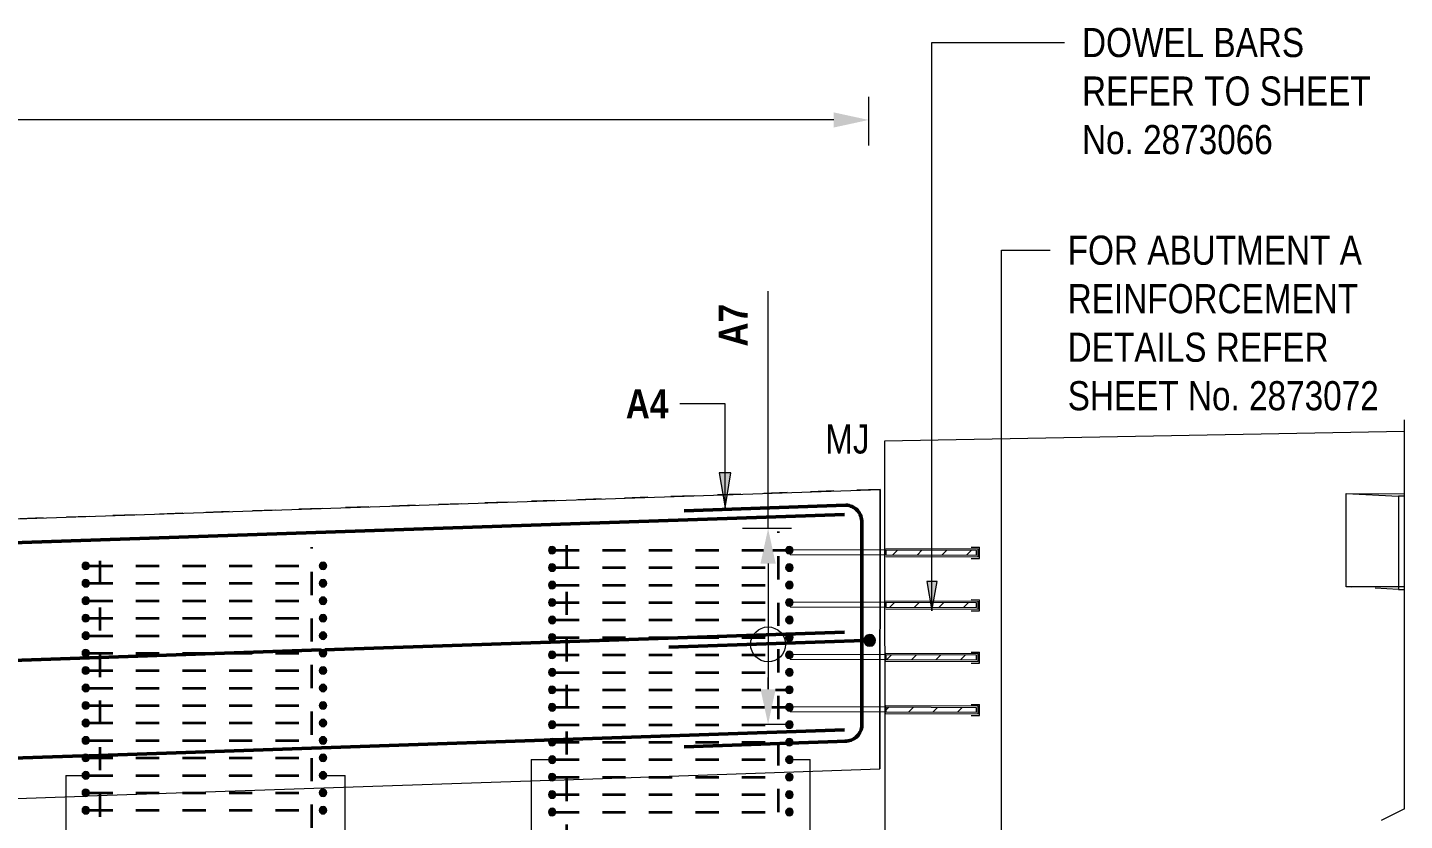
# Model space of a CAD drawing. Header units: metres. Extents: x 0 to 41, y -510 to 23.
# Drawn here: x 34.82 to 40.74, y 19.76 to 23.16 of the extents above; entities that cross this region are included whole.
import ezdxf

# ---------------------------------------------------------------- set-up
doc = ezdxf.new("R2010")
doc.units = ezdxf.units.M
doc.linetypes.add('JacobsCenter', pattern=[0.015, 0.009, -0.0015, 0.003, -0.0015])
doc.linetypes.add('JacobsDash', pattern=[0.0045, 0.003, -0.0015])
for name, color, linetype, lineweight in [('A-ANNO-NOTE', 7, 'Continuous', 9), ('A-DETL', 7, 'Continuous', 13), ('A-DETL-GENF', 7, 'Continuous', 9), ('G-ANNO-TEXT', 7, 'Continuous', 9), ('S-BEAM', 7, 'Continuous', 50), ('S-BEAM-HDLN', 7, 'JacobsDash', 18), ('S-FNDN', 7, 'Continuous', 50), ('S-FNDN-HDLN', 7, 'JacobsDash', 18)]:
    doc.layers.add(name, color=color, linetype=linetype, lineweight=lineweight)
doc.styles.add('Arial Narrow_5', font='ARIALN.TTF', dxfattribs={"height": 0.125})
doc.styles.add('Arial Narrow_B_2', font='ARIALNB.TTF', dxfattribs={"height": 0.125})
pattern_1 = [(45, (53.838435, 10.849), (-0.053033, 0.053033), [])]

# ---------------------------------------------------------------- blocks, each defined once
blk = doc.blocks.new('01_SFO_FRP_Pile_CastInPlace_CS_BR08 - CAST-IN-PLACE PILE - 1200-8661114-DRG-2873071 - ABUTMENT A1 REINFORCEMENT ELEVATION')
at = {"layer": 'S-FNDN', "lineweight": 13}
for p, q in [((1112.0323, 18.1216), (1112.0323, 19.9689)), ((1110.8323, 19.9279), (1110.8323, 18.1152))]:
    blk.add_line(p, q, dxfattribs=at)
at = {"layer": 'S-FNDN-HDLN', "lineweight": 13}
for p, q in [((1110.8323, 20.0188), (1110.8323, 19.928)), ((1110.8323, 20.0188), (1110.9052, 20.0188)), ((1110.9382, 20.0188), (1111.9275, 20.0188)), ((1111.9595, 20.0188), (1112.0125, 20.0188)), ((1112.0125, 20.0188), (1112.0323, 20.0188)), ((1112.0323, 19.969), (1112.0323, 20.0188))]:
    blk.add_line(p, q, dxfattribs=at)
blk = doc.blocks.new('01_SFO_FRP_Pile_CastInPlace_CS_BR08 - CAST-IN-PLACE PILE - 1200-8661134-DRG-2873071 - ABUTMENT A1 REINFORCEMENT ELEVATION')
at = {"layer": 'S-FNDN', "lineweight": 13}
for p, q in [((1110.0323, 18.0521), (1110.0323, 19.9006)), ((1108.8323, 19.8595), (1108.8323, 18.0447))]:
    blk.add_line(p, q, dxfattribs=at)
at = {"layer": 'S-FNDN-HDLN', "lineweight": 13}
for p, q in [((1108.8323, 19.9514), (1108.8323, 19.8596)), ((1108.8323, 19.9514), (1108.9007, 19.9514)), ((1108.9331, 19.9514), (1109.9227, 19.9514)), ((1109.9543, 19.9514), (1110.0125, 19.9514)), ((1110.0125, 19.9514), (1110.0323, 19.9514)), ((1110.0323, 19.9006), (1110.0323, 19.9514))]:
    blk.add_line(p, q, dxfattribs=at)
blk = doc.blocks.new('03_SFR_ACS_Abutment_BR08_Retaining wall CS - ABUTMENT SOUTH WEST_B08-7985321-DRG-2873071 - ABUTMENT A1 REINFORCEMENT ELEVATION')
at = {"layer": 'S-BEAM', "lineweight": 13}
for p, q in [((1102.3524, 20.8387), (1112.332, 21.1799)), ((1112.3311, 19.9791), (1112.332, 21.1799)), ((1112.3325, 21.1799), (1112.3316, 19.9791)), ((1112.332, 21.1799), (1112.3325, 21.1799)), ((1110.9322, 19.9313), (1112.3311, 19.9791)), ((1112.3316, 19.9791), (1112.3311, 19.9791)), ((1108.9257, 19.8627), (1110.9133, 19.9307)), ((1106.927, 19.7944), (1108.9104, 19.8622))]:
    blk.add_line(p, q, dxfattribs=at)
at = {"layer": 'S-BEAM-HDLN', "color": 8, "lineweight": 13, "true_color": 0x808080}
for p, q in [((1112.332, 21.1799), (1112.3325, 21.1799)), ((1112.3316, 19.9791), (1112.3311, 19.9791))]:
    blk.add_line(p, q, dxfattribs=at)
blk = doc.blocks.new('S_Det_Reinf_Bar Section_2D Grey - N32-6361576-DRG-2873071 - ABUTMENT A1 REINFORCEMENT ELEVATION')
at = {"layer": 'A-DETL-GENF', "true_color": 0x808080}
blk.add_hatch(color=8, dxfattribs=at).paths.add_polyline_path([(1110.9223, 19.7778), (1110.9265, 19.7783), (1110.9303, 19.7799), (1110.9336, 19.7824), (1110.9362, 19.7858), (1110.9378, 19.7896), (1110.9383, 19.7938), (1110.9378, 19.7979), (1110.9362, 19.8018), (1110.9336, 19.8051), (1110.9303, 19.8076), (1110.9265, 19.8092), (1110.9223, 19.8098), (1110.9182, 19.8092), (1110.9143, 19.8076), (1110.911, 19.8051), (1110.9085, 19.8018), (1110.9069, 19.7979), (1110.9063, 19.7938), (1110.9069, 19.7896), (1110.9085, 19.7858), (1110.911, 19.7824), (1110.9143, 19.7799), (1110.9182, 19.7783)])
at = {"layer": 'A-DETL-GENF', "color": 8, "lineweight": 18, "true_color": 0x808080}
for start, end in [(0, 180), (180, 0)]:
    blk.add_arc((1110.9223, 19.7938), 0.016, start, end, dxfattribs=at)
blk = doc.blocks.new('S_Det_Reinf_Bar Section_2D Grey - N32-6361679-DRG-2873071 - ABUTMENT A1 REINFORCEMENT ELEVATION')
at = {"layer": 'A-DETL-GENF', "true_color": 0x808080}
blk.add_hatch(color=8, dxfattribs=at).paths.add_polyline_path([(1111.9423, 19.7778), (1111.9465, 19.7783), (1111.9503, 19.7799), (1111.9536, 19.7824), (1111.9562, 19.7858), (1111.9578, 19.7896), (1111.9583, 19.7938), (1111.9578, 19.7979), (1111.9562, 19.8018), (1111.9536, 19.8051), (1111.9503, 19.8076), (1111.9465, 19.8092), (1111.9423, 19.8098), (1111.9382, 19.8092), (1111.9343, 19.8076), (1111.931, 19.8051), (1111.9285, 19.8018), (1111.9269, 19.7979), (1111.9263, 19.7938), (1111.9269, 19.7896), (1111.9285, 19.7858), (1111.931, 19.7824), (1111.9343, 19.7799), (1111.9382, 19.7783)])
at = {"layer": 'A-DETL-GENF', "color": 8, "lineweight": 18, "true_color": 0x808080}
for start, end in [(0, 180), (180, 0)]:
    blk.add_arc((1111.9423, 19.7938), 0.016, start, end, dxfattribs=at)
blk = doc.blocks.new('S_Det_Reinf_Bar Section_2D Grey - N32-V16-DRG-2873071 - ABUTMENT A1 REINFORCEMENT ELEVATION')
at = {"layer": 'A-DETL-GENF', "true_color": 0x808080}
blk.add_hatch(color=8, dxfattribs=at).paths.add_polyline_path([(1110.9223, 20.2278), (1110.9283, 20.2291), (1110.9303, 20.2299), (1110.9336, 20.2324), (1110.9362, 20.2358), (1110.9378, 20.2396), (1110.9382, 20.2447), (1110.9378, 20.2479), (1110.9362, 20.2518), (1110.9336, 20.2551), (1110.9283, 20.2585), (1110.9265, 20.2592), (1110.9223, 20.2598), (1110.9182, 20.2592), (1110.9143, 20.2576), (1110.911, 20.2551), (1110.9085, 20.2518), (1110.9069, 20.2479), (1110.9063, 20.2438), (1110.9069, 20.2396), (1110.9085, 20.2358), (1110.911, 20.2324), (1110.9143, 20.2299), (1110.9182, 20.2283)])
at = {"layer": 'A-DETL-GENF', "color": 8, "lineweight": 18, "true_color": 0x808080}
for start, end in [(0, 180), (180, 0)]:
    blk.add_arc((1110.9223, 20.2438), 0.016, start, end, dxfattribs=at)
blk = doc.blocks.new('S_Det_Reinf_Bar Section_2D Grey - N32-V17-DRG-2873071 - ABUTMENT A1 REINFORCEMENT ELEVATION')
at = {"layer": 'A-DETL-GENF', "true_color": 0x808080}
blk.add_hatch(color=8, dxfattribs=at).paths.add_polyline_path([(1111.9423, 20.2278), (1111.9465, 20.2283), (1111.9503, 20.2299), (1111.9536, 20.2324), (1111.9562, 20.2358), (1111.9578, 20.2396), (1111.9582, 20.2447), (1111.9578, 20.2479), (1111.9562, 20.2518), (1111.9536, 20.2551), (1111.9503, 20.2576), (1111.9465, 20.2592), (1111.9423, 20.2598), (1111.9382, 20.2592), (1111.9343, 20.2576), (1111.931, 20.2551), (1111.9285, 20.2518), (1111.9269, 20.2479), (1111.9263, 20.2438), (1111.9269, 20.2396), (1111.9285, 20.2358), (1111.931, 20.2324), (1111.9343, 20.2299), (1111.9382, 20.2283)])
at = {"layer": 'A-DETL-GENF', "color": 8, "lineweight": 18, "true_color": 0x808080}
for start, end in [(0, 180), (180, 0)]:
    blk.add_arc((1111.9423, 20.2438), 0.016, start, end, dxfattribs=at)
blk = doc.blocks.new('CS_DET_Rebar Combined - Multiple Bar-V22-DRG-2873071 - ABUTMENT A1 REINFORCEMENT ELEVATION')
at = {"layer": 'A-DETL-GENF'}
blk.add_hatch(color=256, dxfattribs=at).paths.add_polyline_path([(1112.2881, 20.5061), (1112.2946, 20.5071), (1112.3005, 20.5098), (1112.3056, 20.514), (1112.3094, 20.5193), (1112.3117, 20.5254), (1112.3123, 20.5319), (1112.3112, 20.5384), (1112.3085, 20.5443), (1112.3044, 20.5493), (1112.299, 20.5531), (1112.2929, 20.5554), (1112.2864, 20.556), (1112.28, 20.555), (1112.2741, 20.5523), (1112.269, 20.5481), (1112.2652, 20.5428), (1112.2629, 20.5367), (1112.2623, 20.5302), (1112.2634, 20.5238), (1112.2661, 20.5178), (1112.2702, 20.5128), (1112.2755, 20.509), (1112.2817, 20.5067)])
at = {"layer": 'A-DETL-GENF', "lineweight": 50}
blk.add_line((1112.2623, 20.5302), (1111.4241, 20.5016), dxfattribs=at)
at = {"layer": 'A-DETL-GENF'}
for start, end in [(1.95796, 181.95796), (181.95796, 1.95796)]:
    blk.add_arc((1112.2873, 20.5311), 0.025, start, end, dxfattribs=at)
blk = doc.blocks.new('T2DExtentArrowReinf2 - Extent-7964089-DRG-2873071 - ABUTMENT A1 REINFORCEMENT ELEVATION')
at = {"layer": 'A-DETL-GENF'}
for p, q in [((1112.1331, 22.7667), (1102.5807, 22.7667)), ((1112.2831, 22.7767), (1112.2831, 22.6567))]:
    blk.add_line(p, q, dxfattribs=at)
blk = doc.blocks.new('T2DExtentArrowReinf2 - Extent-8101374-DRG-2873071 - ABUTMENT A1 REINFORCEMENT ELEVATION')
at = {"layer": 'A-DETL-GENF'}
for p, q in [((1111.8608, 21.0114), (1111.7408, 21.0114)), ((1111.8508, 20.8614), (1111.8508, 20.3214)), ((1111.7408, 20.1714), (1111.8508, 20.1714))]:
    blk.add_line(p, q, dxfattribs=at)
blk = doc.blocks.new('S_Det_Reinf_Bar Section_2D Grey - N32-V23-DRG-2873071 - ABUTMENT A1 REINFORCEMENT ELEVATION')
at = {"layer": 'A-DETL-GENF', "true_color": 0x808080}
blk.add_hatch(color=8, dxfattribs=at).paths.add_polyline_path([(1108.9175, 20.1604), (1108.9216, 20.161), (1108.9255, 20.1626), (1108.9288, 20.1651), (1108.9313, 20.1684), (1108.9329, 20.1723), (1108.9335, 20.1765), (1108.9329, 20.1806), (1108.9313, 20.1844), (1108.9288, 20.1877), (1108.9255, 20.1903), (1108.9216, 20.1919), (1108.9175, 20.1924), (1108.9133, 20.1919), (1108.9095, 20.1903), (1108.9062, 20.1877), (1108.9036, 20.1844), (1108.902, 20.1806), (1108.9015, 20.1764), (1108.902, 20.1723), (1108.9036, 20.1684), (1108.9062, 20.1651), (1108.9095, 20.1626), (1108.9133, 20.161)])
at = {"layer": 'A-DETL-GENF', "color": 8, "lineweight": 18, "true_color": 0x808080}
for start, end in [(0, 180), (180, 0)]:
    blk.add_arc((1108.9175, 20.1764), 0.016, start, end, dxfattribs=at)
blk = doc.blocks.new('S_Det_Reinf_Bar Section_2D Grey - N32-V24-DRG-2873071 - ABUTMENT A1 REINFORCEMENT ELEVATION')
at = {"layer": 'A-DETL-GENF', "true_color": 0x808080}
blk.add_hatch(color=8, dxfattribs=at).paths.add_polyline_path([(1109.9375, 20.1604), (1109.9416, 20.161), (1109.9455, 20.1626), (1109.9488, 20.1651), (1109.9513, 20.1684), (1109.9529, 20.1723), (1109.9535, 20.1765), (1109.9529, 20.1806), (1109.9513, 20.1844), (1109.9488, 20.1877), (1109.9455, 20.1903), (1109.9416, 20.1919), (1109.9375, 20.1924), (1109.9333, 20.1919), (1109.9295, 20.1903), (1109.9262, 20.1877), (1109.9236, 20.1844), (1109.922, 20.1806), (1109.9215, 20.1764), (1109.922, 20.1723), (1109.9236, 20.1684), (1109.9262, 20.1651), (1109.9295, 20.1626), (1109.9333, 20.161)])
at = {"layer": 'A-DETL-GENF', "color": 8, "lineweight": 18, "true_color": 0x808080}
for start, end in [(0, 180), (180, 0)]:
    blk.add_arc((1109.9375, 20.1764), 0.016, start, end, dxfattribs=at)
blk = doc.blocks.new('BreakLine - BreakLine-8101692-DRG-2873071 - ABUTMENT A1 REINFORCEMENT ELEVATION')
at = {"layer": 'A-DETL-GENF', "lineweight": 13}
for p, q in [((1114.5865, 19.8077), (1114.5865, 21.428)), ((1114.5865, 18.0374), (1114.5865, 19.6577))]:
    blk.add_line(p, q, dxfattribs=at)

msp = doc.modelspace()

# ---------------------------------------------------------------- hatches: boundary and pattern name
at = {"layer": 'A-ANNO-NOTE'}
for points in [[(38.2845, 22.7342), (38.4345, 22.7667), (38.2845, 22.7992)], [(37.9697, 20.8614), (38.0347, 20.8614), (38.0022, 21.0114)], [(38.0022, 20.1714), (38.0347, 20.3214), (37.9697, 20.3214), (38.0011, 20.1765)]]:
    msp.add_hatch(color=256, dxfattribs=at).paths.add_polyline_path(points)
at = {"layer": 'A-DETL-GENF'}
h = msp.add_hatch(dxfattribs=at)
h.set_pattern_fill('FP_2', color=256, style=0, pattern_type=2)
h.set_pattern_definition(pattern_1)
h.paths.add_polyline_path([(38.8978, 20.8971), (38.8979, 20.9171), (38.5079, 20.9186), (38.5078, 20.8986)])
h = msp.add_hatch(dxfattribs=at)
h.set_pattern_fill('FP_2', color=256, style=0, pattern_type=2)
h.set_pattern_definition(pattern_1)
h.paths.add_polyline_path([(38.8978, 20.6721), (38.8979, 20.6921), (38.5079, 20.6936), (38.5078, 20.6736)])
h = msp.add_hatch(dxfattribs=at)
h.set_pattern_fill('FP_2', color=256, style=0, pattern_type=2)
h.set_pattern_definition(pattern_1)
h.paths.add_polyline_path([(38.8978, 20.4471), (38.8979, 20.4671), (38.5079, 20.4686), (38.5078, 20.4486)])
h = msp.add_hatch(dxfattribs=at)
h.set_pattern_fill('FP_2', color=256, style=0, pattern_type=2)
h.set_pattern_definition(pattern_1)
h.paths.add_polyline_path([(38.8978, 20.2221), (38.8979, 20.2421), (38.5079, 20.2436), (38.5078, 20.2236)])
at = {"layer": 'G-ANNO-TEXT'}
for points in [[(37.8173, 21.1003), (37.8424, 21.2503), (37.7922, 21.2503)], [(38.7066, 20.6588), (38.7286, 20.7838), (38.6846, 20.7838)]]:
    msp.add_hatch(color=256, dxfattribs=at).paths.add_polyline_path(points)

# ---------------------------------------------------------------- linework, layer by layer
at = {"layer": 'A-ANNO-NOTE'}
for p, q in [((38.4345, 22.8667), (38.4345, 22.6667)), ((38.2845, 22.7667), (38.2345, 22.7667)), ((38.1022, 21.0114), (37.9022, 21.0114)), ((38.0022, 20.8614), (38.0022, 20.8114)), ((38.0022, 20.3214), (38.0022, 20.3714)), ((37.9022, 20.1714), (38.1022, 20.1714))]:
    msp.add_line(p, q, dxfattribs=at)
at = {"layer": 'A-ANNO-NOTE', "lineweight": 13}
for p, q in [((40.7379, 21.428), (40.7379, 21.478)), ((40.7379, 19.8077), (40.6379, 19.7577))]:
    msp.add_line(p, q, dxfattribs=at)
at = {"layer": 'A-ANNO-NOTE'}
msp.add_circle((38.0022, 20.5138), 0.075, dxfattribs=at)
at = {"layer": 'A-DETL', "lineweight": 9}
for p, q in [((38.0022, 21.0114), (38.0022, 22.0314)), ((38.0979, 20.9202), (38.0978, 20.9002)), ((38.0978, 20.9002), (38.5078, 20.8986)), ((38.5079, 20.9186), (38.0979, 20.9202)), ((38.5078, 20.8986), (38.5079, 20.9186)), ((38.5079, 20.9261), (38.9057, 20.9246)), ((38.9055, 20.8906), (38.9057, 20.9246)), ((38.5078, 20.8921), (38.9055, 20.8906)), ((38.0979, 20.6952), (38.0978, 20.6752)), ((38.0978, 20.6752), (38.5078, 20.6736)), ((38.5079, 20.6936), (38.0979, 20.6952)), ((38.5078, 20.6736), (38.5079, 20.6936)), ((38.5078, 20.6671), (38.9055, 20.6656)), ((38.5079, 20.7011), (38.9057, 20.6996)), ((38.9055, 20.6656), (38.9057, 20.6996)), ((38.0979, 20.4702), (38.0978, 20.4502)), ((38.0978, 20.4502), (38.5078, 20.4486)), ((38.5079, 20.4686), (38.0979, 20.4702)), ((38.5078, 20.4486), (38.5079, 20.4686)), ((38.5078, 20.4421), (38.9055, 20.4406)), ((38.5079, 20.4761), (38.9057, 20.4746)), ((38.9055, 20.4406), (38.9057, 20.4746)), ((38.0979, 20.2452), (38.0978, 20.2252)), ((38.5079, 20.2436), (38.0979, 20.2452)), ((38.5079, 20.2511), (38.9057, 20.2496)), ((38.9055, 20.2156), (38.9057, 20.2496)), ((38.0978, 20.2252), (38.5078, 20.2236)), ((38.5078, 20.2236), (38.5079, 20.2436)), ((38.5078, 20.2171), (38.9055, 20.2156))]:
    msp.add_line(p, q, dxfattribs=at)
at = {"layer": 'A-DETL', "linetype": 'JacobsCenter'}
msp.add_line((38.484, 21.1799), (28.5038, 20.8387), dxfattribs=at)
at = {"layer": 'A-DETL', "lineweight": 50}
for p, q in [((37.6416, 21.0882), (38.3362, 21.1119)), ((38.3301, 21.0719), (28.6224, 20.74)), ((38.4045, 20.1599), (38.4045, 21.0373)), ((38.3301, 20.5669), (36.0964, 20.4905)), ((36.0806, 20.49), (34.0942, 20.4221)), ((38.3301, 20.1469), (35.0817, 20.0358)), ((38.3404, 20.0981), (37.6408, 20.0742)), ((35.0554, 20.0349), (33.081, 19.9674))]:
    msp.add_line(p, q, dxfattribs=at)
at = {"layer": 'A-DETL', "color": 8, "linetype": 'JacobsDash', "lineweight": 35, "true_color": 0x808080}
for p, q in [((37.1364, 18.0403), (37.1364, 21.0188)), ((38.0464, 18.1931), (38.0464, 20.9988)), ((35.1315, 17.973), (35.1315, 20.9514)), ((36.0415, 18.1258), (36.0415, 20.9314)), ((37.0898, 20.9188), (37.9822, 20.9188)), ((38.0223, 20.9188), (38.0778, 20.9188)), ((35.0849, 20.8514), (36.0729, 20.8514)), ((37.0898, 20.8438), (38.0778, 20.8438)), ((35.0849, 20.7764), (36.0729, 20.7764)), ((37.0898, 20.7688), (38.0778, 20.7688)), ((35.0849, 20.7014), (36.0729, 20.7014)), ((37.0898, 20.6938), (38.0778, 20.6938)), ((35.0849, 20.6264), (36.0729, 20.6264)), ((37.0898, 20.6188), (38.0778, 20.6188)), ((35.0849, 20.5514), (36.0729, 20.5514)), ((37.0898, 20.5438), (38.0778, 20.5438)), ((35.0849, 20.4764), (36.0729, 20.4764)), ((37.0898, 20.4688), (38.0778, 20.4688)), ((35.0849, 20.4014), (36.0729, 20.4014)), ((37.0898, 20.3938), (38.0778, 20.3938)), ((35.0849, 20.3264), (36.0729, 20.3264)), ((37.0898, 20.3188), (37.9703, 20.3188)), ((38.0342, 20.3188), (38.0778, 20.3188)), ((35.0849, 20.2514), (36.0729, 20.2514)), ((37.0898, 20.2438), (37.9865, 20.2438)), ((38.0179, 20.2438), (38.0778, 20.2438)), ((35.0849, 20.1764), (36.0729, 20.1764)), ((37.0898, 20.1688), (38.0778, 20.1688)), ((35.0849, 20.1014), (36.0729, 20.1014)), ((37.0898, 20.0938), (38.0778, 20.0938)), ((35.0849, 20.0264), (36.0729, 20.0264)), ((37.0898, 20.0188), (38.0778, 20.0188)), ((35.0849, 19.9514), (36.0729, 19.9514)), ((37.0898, 19.9438), (38.0778, 19.9438)), ((35.0849, 19.8764), (36.0729, 19.8764)), ((37.0898, 19.8688), (38.0778, 19.8688)), ((35.0849, 19.8014), (36.0729, 19.8014)), ((37.0898, 19.7938), (38.0778, 19.7938))]:
    msp.add_line(p, q, dxfattribs=at)
at = {"layer": 'A-DETL'}
for p, q in [((38.5079, 20.9186), (38.5078, 20.8986)), ((38.5078, 20.8986), (38.8978, 20.8971)), ((38.8979, 20.9171), (38.5079, 20.9186)), ((38.8751, 20.9312), (38.9107, 20.931)), ((38.8978, 20.8971), (38.8979, 20.9171)), ((38.9105, 20.8831), (38.9107, 20.931)), ((38.8749, 20.8832), (38.9105, 20.8831)), ((38.5079, 20.6936), (38.5078, 20.6736)), ((38.5078, 20.6736), (38.8978, 20.6721)), ((38.8979, 20.6921), (38.5079, 20.6936)), ((38.8751, 20.7062), (38.9107, 20.706)), ((38.8978, 20.6721), (38.8979, 20.6921)), ((38.9105, 20.6581), (38.9107, 20.706)), ((38.8749, 20.6582), (38.9105, 20.6581)), ((38.8751, 20.4812), (38.9107, 20.481)), ((38.9105, 20.4331), (38.9107, 20.481)), ((38.5079, 20.4686), (38.5078, 20.4486)), ((38.5078, 20.4486), (38.8978, 20.4471)), ((38.8979, 20.4671), (38.5079, 20.4686)), ((38.8749, 20.4332), (38.9105, 20.4331)), ((38.8978, 20.4471), (38.8979, 20.4671)), ((38.8751, 20.2562), (38.9107, 20.256)), ((38.9105, 20.2081), (38.9107, 20.256)), ((38.5079, 20.2436), (38.5078, 20.2236)), ((38.5078, 20.2236), (38.8978, 20.2221)), ((38.8979, 20.2421), (38.5079, 20.2436)), ((38.8749, 20.2082), (38.9105, 20.2081)), ((38.8978, 20.2221), (38.8979, 20.2421))]:
    msp.add_line(p, q, dxfattribs=at)
at = {"layer": 'A-DETL', "lineweight": 50}
for centre, start, end in [((38.3347, 21.042), 356.18639, 88.76041), ((38.335, 20.1681), 268.76041, 353.29714)]:
    msp.add_arc(centre, 0.07, start, end, dxfattribs=at)
at = {"layer": 'G-ANNO-TEXT'}
for p, q in [((38.7066, 23.0993), (39.2768, 23.0993)), ((38.7066, 20.6588), (38.7066, 23.0993)), ((39.0049, 22.2073), (39.2152, 22.2073)), ((39.0049, 19.428), (39.0049, 22.2073)), ((37.6287, 21.5468), (37.6224, 21.5468)), ((37.8173, 21.5468), (37.6287, 21.5468)), ((37.8173, 21.1003), (37.8173, 21.5468)), ((37.8424, 21.2503), (37.7922, 21.2503)), ((37.7922, 21.2503), (37.8173, 21.1003)), ((37.8173, 21.1003), (37.8424, 21.2503)), ((38.7286, 20.7838), (38.6846, 20.7838)), ((38.6846, 20.7838), (38.7066, 20.6588)), ((38.7066, 20.6588), (38.7286, 20.7838))]:
    msp.add_line(p, q, dxfattribs=at)
at = {"layer": 'S-BEAM', "color": 252, "lineweight": 13, "true_color": 0x888888}
for p, q in [((40.7379, 21.428), (38.5027, 21.3872)), ((38.5027, 21.3872), (38.5039, 19.4969)), ((40.4876, 21.1615), (40.7379, 21.1612)), ((40.4876, 20.7615), (40.4876, 21.1615)), ((40.4876, 21.1615), (40.7121, 21.1501)), ((40.7379, 21.1501), (40.7121, 21.1501)), ((40.7121, 21.1501), (40.7121, 20.7612)), ((40.7379, 20.7612), (40.4876, 20.7615))]:
    msp.add_line(p, q, dxfattribs=at)
at = {"layer": 'S-BEAM-HDLN', "color": 9, "lineweight": 13, "true_color": 0xc3c3c3}
for p, q in [((40.7121, 20.7501), (40.4886, 20.7615)), ((40.7121, 20.7611), (40.7121, 20.7501)), ((40.7121, 20.7501), (40.7379, 20.7501))]:
    msp.add_line(p, q, dxfattribs=at)

# ---------------------------------------------------------------- block references
at = {"layer": 'A-DETL-GENF'}
for name in ['T2DExtentArrowReinf2 - Extent-7964089-DRG-2873071 - ABUTMENT A1 REINFORCEMENT ELEVATION', 'BreakLine - BreakLine-8101692-DRG-2873071 - ABUTMENT A1 REINFORCEMENT ELEVATION', 'T2DExtentArrowReinf2 - Extent-8101374-DRG-2873071 - ABUTMENT A1 REINFORCEMENT ELEVATION', 'CS_DET_Rebar Combined - Multiple Bar-V22-DRG-2873071 - ABUTMENT A1 REINFORCEMENT ELEVATION']:
    msp.add_blockref(name, (-1073.8486, 0), dxfattribs=at)
at = {"layer": 'A-DETL-GENF', "color": 8, "true_color": 0x808080}
for name, p in [('S_Det_Reinf_Bar Section_2D Grey - N32-6361576-DRG-2873071 - ABUTMENT A1 REINFORCEMENT ELEVATION', (-1073.8486, 1.125)), ('S_Det_Reinf_Bar Section_2D Grey - N32-6361679-DRG-2873071 - ABUTMENT A1 REINFORCEMENT ELEVATION', (-1073.8486, 1.125)), ('S_Det_Reinf_Bar Section_2D Grey - N32-6361576-DRG-2873071 - ABUTMENT A1 REINFORCEMENT ELEVATION', (-1075.8534, 1.0577)), ('S_Det_Reinf_Bar Section_2D Grey - N32-6361679-DRG-2873071 - ABUTMENT A1 REINFORCEMENT ELEVATION', (-1075.8534, 1.0577)), ('S_Det_Reinf_Bar Section_2D Grey - N32-6361576-DRG-2873071 - ABUTMENT A1 REINFORCEMENT ELEVATION', (-1073.8486, 1.05)), ('S_Det_Reinf_Bar Section_2D Grey - N32-6361679-DRG-2873071 - ABUTMENT A1 REINFORCEMENT ELEVATION', (-1073.8486, 1.05)), ('S_Det_Reinf_Bar Section_2D Grey - N32-6361576-DRG-2873071 - ABUTMENT A1 REINFORCEMENT ELEVATION', (-1075.8534, 0.9827)), ('S_Det_Reinf_Bar Section_2D Grey - N32-6361679-DRG-2873071 - ABUTMENT A1 REINFORCEMENT ELEVATION', (-1075.8534, 0.9827)), ('S_Det_Reinf_Bar Section_2D Grey - N32-6361576-DRG-2873071 - ABUTMENT A1 REINFORCEMENT ELEVATION', (-1073.8486, 0.975)), ('S_Det_Reinf_Bar Section_2D Grey - N32-6361679-DRG-2873071 - ABUTMENT A1 REINFORCEMENT ELEVATION', (-1073.8486, 0.975)), ('S_Det_Reinf_Bar Section_2D Grey - N32-6361576-DRG-2873071 - ABUTMENT A1 REINFORCEMENT ELEVATION', (-1075.8534, 0.9077)), ('S_Det_Reinf_Bar Section_2D Grey - N32-6361679-DRG-2873071 - ABUTMENT A1 REINFORCEMENT ELEVATION', (-1075.8534, 0.9077)), ('S_Det_Reinf_Bar Section_2D Grey - N32-6361576-DRG-2873071 - ABUTMENT A1 REINFORCEMENT ELEVATION', (-1073.8486, 0.9)), ('S_Det_Reinf_Bar Section_2D Grey - N32-6361679-DRG-2873071 - ABUTMENT A1 REINFORCEMENT ELEVATION', (-1073.8486, 0.9)), ('S_Det_Reinf_Bar Section_2D Grey - N32-6361576-DRG-2873071 - ABUTMENT A1 REINFORCEMENT ELEVATION', (-1075.8534, 0.8327)), ('S_Det_Reinf_Bar Section_2D Grey - N32-6361679-DRG-2873071 - ABUTMENT A1 REINFORCEMENT ELEVATION', (-1075.8534, 0.8327)), ('S_Det_Reinf_Bar Section_2D Grey - N32-6361576-DRG-2873071 - ABUTMENT A1 REINFORCEMENT ELEVATION', (-1073.8486, 0.825)), ('S_Det_Reinf_Bar Section_2D Grey - N32-6361679-DRG-2873071 - ABUTMENT A1 REINFORCEMENT ELEVATION', (-1073.8486, 0.825)), ('S_Det_Reinf_Bar Section_2D Grey - N32-6361576-DRG-2873071 - ABUTMENT A1 REINFORCEMENT ELEVATION', (-1075.8534, 0.7577)), ('S_Det_Reinf_Bar Section_2D Grey - N32-6361679-DRG-2873071 - ABUTMENT A1 REINFORCEMENT ELEVATION', (-1075.8534, 0.7577)), ('S_Det_Reinf_Bar Section_2D Grey - N32-6361576-DRG-2873071 - ABUTMENT A1 REINFORCEMENT ELEVATION', (-1073.8486, 0.75)), ('S_Det_Reinf_Bar Section_2D Grey - N32-6361679-DRG-2873071 - ABUTMENT A1 REINFORCEMENT ELEVATION', (-1073.8486, 0.75)), ('S_Det_Reinf_Bar Section_2D Grey - N32-6361576-DRG-2873071 - ABUTMENT A1 REINFORCEMENT ELEVATION', (-1075.8534, 0.6827)), ('S_Det_Reinf_Bar Section_2D Grey - N32-6361679-DRG-2873071 - ABUTMENT A1 REINFORCEMENT ELEVATION', (-1075.8534, 0.6827)), ('S_Det_Reinf_Bar Section_2D Grey - N32-6361576-DRG-2873071 - ABUTMENT A1 REINFORCEMENT ELEVATION', (-1073.8486, 0.675)), ('S_Det_Reinf_Bar Section_2D Grey - N32-6361679-DRG-2873071 - ABUTMENT A1 REINFORCEMENT ELEVATION', (-1073.8486, 0.675)), ('S_Det_Reinf_Bar Section_2D Grey - N32-6361576-DRG-2873071 - ABUTMENT A1 REINFORCEMENT ELEVATION', (-1075.8534, 0.6077)), ('S_Det_Reinf_Bar Section_2D Grey - N32-6361679-DRG-2873071 - ABUTMENT A1 REINFORCEMENT ELEVATION', (-1075.8534, 0.6077)), ('S_Det_Reinf_Bar Section_2D Grey - N32-6361576-DRG-2873071 - ABUTMENT A1 REINFORCEMENT ELEVATION', (-1073.8486, 0.6)), ('S_Det_Reinf_Bar Section_2D Grey - N32-6361679-DRG-2873071 - ABUTMENT A1 REINFORCEMENT ELEVATION', (-1073.8486, 0.6)), ('S_Det_Reinf_Bar Section_2D Grey - N32-6361576-DRG-2873071 - ABUTMENT A1 REINFORCEMENT ELEVATION', (-1075.8534, 0.5327)), ('S_Det_Reinf_Bar Section_2D Grey - N32-6361679-DRG-2873071 - ABUTMENT A1 REINFORCEMENT ELEVATION', (-1075.8534, 0.5327)), ('S_Det_Reinf_Bar Section_2D Grey - N32-6361576-DRG-2873071 - ABUTMENT A1 REINFORCEMENT ELEVATION', (-1073.8486, 0.525)), ('S_Det_Reinf_Bar Section_2D Grey - N32-6361679-DRG-2873071 - ABUTMENT A1 REINFORCEMENT ELEVATION', (-1073.8486, 0.525)), ('S_Det_Reinf_Bar Section_2D Grey - N32-6361576-DRG-2873071 - ABUTMENT A1 REINFORCEMENT ELEVATION', (-1075.8534, 0.4577)), ('S_Det_Reinf_Bar Section_2D Grey - N32-6361679-DRG-2873071 - ABUTMENT A1 REINFORCEMENT ELEVATION', (-1075.8534, 0.4577)), ('S_Det_Reinf_Bar Section_2D Grey - N32-V16-DRG-2873071 - ABUTMENT A1 REINFORCEMENT ELEVATION', (-1073.8486, 0)), ('S_Det_Reinf_Bar Section_2D Grey - N32-V17-DRG-2873071 - ABUTMENT A1 REINFORCEMENT ELEVATION', (-1073.8486, 0)), ('S_Det_Reinf_Bar Section_2D Grey - N32-V23-DRG-2873071 - ABUTMENT A1 REINFORCEMENT ELEVATION', (-1073.8486, 0)), ('S_Det_Reinf_Bar Section_2D Grey - N32-V24-DRG-2873071 - ABUTMENT A1 REINFORCEMENT ELEVATION', (-1073.8486, 0)), ('S_Det_Reinf_Bar Section_2D Grey - N32-6361576-DRG-2873071 - ABUTMENT A1 REINFORCEMENT ELEVATION', (-1073.8486, 0.375)), ('S_Det_Reinf_Bar Section_2D Grey - N32-6361679-DRG-2873071 - ABUTMENT A1 REINFORCEMENT ELEVATION', (-1073.8486, 0.375)), ('S_Det_Reinf_Bar Section_2D Grey - N32-6361576-DRG-2873071 - ABUTMENT A1 REINFORCEMENT ELEVATION', (-1075.8534, 0.3077)), ('S_Det_Reinf_Bar Section_2D Grey - N32-6361679-DRG-2873071 - ABUTMENT A1 REINFORCEMENT ELEVATION', (-1075.8534, 0.3077)), ('S_Det_Reinf_Bar Section_2D Grey - N32-6361576-DRG-2873071 - ABUTMENT A1 REINFORCEMENT ELEVATION', (-1073.8486, 0.3)), ('S_Det_Reinf_Bar Section_2D Grey - N32-6361679-DRG-2873071 - ABUTMENT A1 REINFORCEMENT ELEVATION', (-1073.8486, 0.3)), ('S_Det_Reinf_Bar Section_2D Grey - N32-6361576-DRG-2873071 - ABUTMENT A1 REINFORCEMENT ELEVATION', (-1075.8534, 0.2327)), ('S_Det_Reinf_Bar Section_2D Grey - N32-6361679-DRG-2873071 - ABUTMENT A1 REINFORCEMENT ELEVATION', (-1075.8534, 0.2327)), ('S_Det_Reinf_Bar Section_2D Grey - N32-6361576-DRG-2873071 - ABUTMENT A1 REINFORCEMENT ELEVATION', (-1073.8486, 0.225)), ('S_Det_Reinf_Bar Section_2D Grey - N32-6361679-DRG-2873071 - ABUTMENT A1 REINFORCEMENT ELEVATION', (-1073.8486, 0.225)), ('S_Det_Reinf_Bar Section_2D Grey - N32-6361576-DRG-2873071 - ABUTMENT A1 REINFORCEMENT ELEVATION', (-1075.8534, 0.1577)), ('S_Det_Reinf_Bar Section_2D Grey - N32-6361679-DRG-2873071 - ABUTMENT A1 REINFORCEMENT ELEVATION', (-1075.8534, 0.1577)), ('S_Det_Reinf_Bar Section_2D Grey - N32-6361576-DRG-2873071 - ABUTMENT A1 REINFORCEMENT ELEVATION', (-1073.8486, 0.15)), ('S_Det_Reinf_Bar Section_2D Grey - N32-6361679-DRG-2873071 - ABUTMENT A1 REINFORCEMENT ELEVATION', (-1073.8486, 0.15)), ('S_Det_Reinf_Bar Section_2D Grey - N32-6361576-DRG-2873071 - ABUTMENT A1 REINFORCEMENT ELEVATION', (-1075.8534, 0.0827)), ('S_Det_Reinf_Bar Section_2D Grey - N32-6361679-DRG-2873071 - ABUTMENT A1 REINFORCEMENT ELEVATION', (-1075.8534, 0.0827)), ('S_Det_Reinf_Bar Section_2D Grey - N32-6361576-DRG-2873071 - ABUTMENT A1 REINFORCEMENT ELEVATION', (-1073.8486, 0.075)), ('S_Det_Reinf_Bar Section_2D Grey - N32-6361679-DRG-2873071 - ABUTMENT A1 REINFORCEMENT ELEVATION', (-1073.8486, 0.075)), ('S_Det_Reinf_Bar Section_2D Grey - N32-6361576-DRG-2873071 - ABUTMENT A1 REINFORCEMENT ELEVATION', (-1075.8534, 0.0077)), ('S_Det_Reinf_Bar Section_2D Grey - N32-6361679-DRG-2873071 - ABUTMENT A1 REINFORCEMENT ELEVATION', (-1075.8534, 0.0077)), ('S_Det_Reinf_Bar Section_2D Grey - N32-6361576-DRG-2873071 - ABUTMENT A1 REINFORCEMENT ELEVATION', (-1073.8486, 0)), ('S_Det_Reinf_Bar Section_2D Grey - N32-6361679-DRG-2873071 - ABUTMENT A1 REINFORCEMENT ELEVATION', (-1073.8486, 0))]:
    msp.add_blockref(name, p, dxfattribs=at)
at = {"layer": 'S-BEAM-HDLN', "color": 8, "lineweight": 13, "true_color": 0x808080}
msp.add_blockref('03_SFR_ACS_Abutment_BR08_Retaining wall CS - ABUTMENT SOUTH WEST_B08-7985321-DRG-2873071 - ABUTMENT A1 REINFORCEMENT ELEVATION', (-1073.8486, 0), dxfattribs=at)
at = {"layer": 'S-FNDN-HDLN', "lineweight": 13}
for name in ['01_SFO_FRP_Pile_CastInPlace_CS_BR08 - CAST-IN-PLACE PILE - 1200-8661114-DRG-2873071 - ABUTMENT A1 REINFORCEMENT ELEVATION', '01_SFO_FRP_Pile_CastInPlace_CS_BR08 - CAST-IN-PLACE PILE - 1200-8661134-DRG-2873071 - ABUTMENT A1 REINFORCEMENT ELEVATION']:
    msp.add_blockref(name, (-1073.8486, 0), dxfattribs=at)

# ---------------------------------------------------------------- texts
at = {"layer": 'G-ANNO-TEXT', "char_height": 0.125, "attachment_point": 1, "style": 'Arial Narrow_5', "bg_fill": 3, "box_fill_scale": 1, "bg_fill_color": 256, "bg_fill_true_color": 13158600, "bg_fill_transparency": 0}
for s, insert in [('DOWEL BARS ', (39.3518, 23.1618)), ('REFER TO SHEET ', (39.3518, 22.9534)), ('No. 2873066', (39.3518, 22.745)), ('FOR ABUTMENT A', (39.2902, 22.2698)), ('REINFORCEMENT ', (39.2902, 22.0615)), ('DETAILS REFER ', (39.2902, 21.8531)), ('SHEET No. 2873072', (39.2902, 21.6447))]:
    msp.add_mtext(s, dxfattribs=dict(at, insert=insert))

# ---------------------------------------------------------------- next in the draw order: texts
at = {"layer": 'G-ANNO-TEXT', "insert": (37.7894, 21.7933), "char_height": 0.125, "attachment_point": 1, "rotation": 90, "style": 'Arial Narrow_B_2', "bg_fill": 3, "box_fill_scale": 1, "bg_fill_color": 256, "bg_fill_true_color": 13158600, "bg_fill_transparency": 0}
msp.add_mtext('A7', dxfattribs=at)
at = {"layer": 'G-ANNO-TEXT', "insert": (37.3905, 21.6093), "char_height": 0.125, "attachment_point": 1, "style": 'Arial Narrow_B_2', "bg_fill": 3, "box_fill_scale": 1, "bg_fill_color": 256, "bg_fill_true_color": 13158600, "bg_fill_transparency": 0}
msp.add_mtext('A4', dxfattribs=at)
at = {"layer": 'G-ANNO-TEXT', "insert": (38.2475, 21.4589), "char_height": 0.125, "attachment_point": 1, "style": 'Arial Narrow_5', "bg_fill": 3, "box_fill_scale": 1, "bg_fill_color": 256, "bg_fill_transparency": 0}
msp.add_mtext('MJ', dxfattribs=at)

doc.saveas('drawing.dxf')
